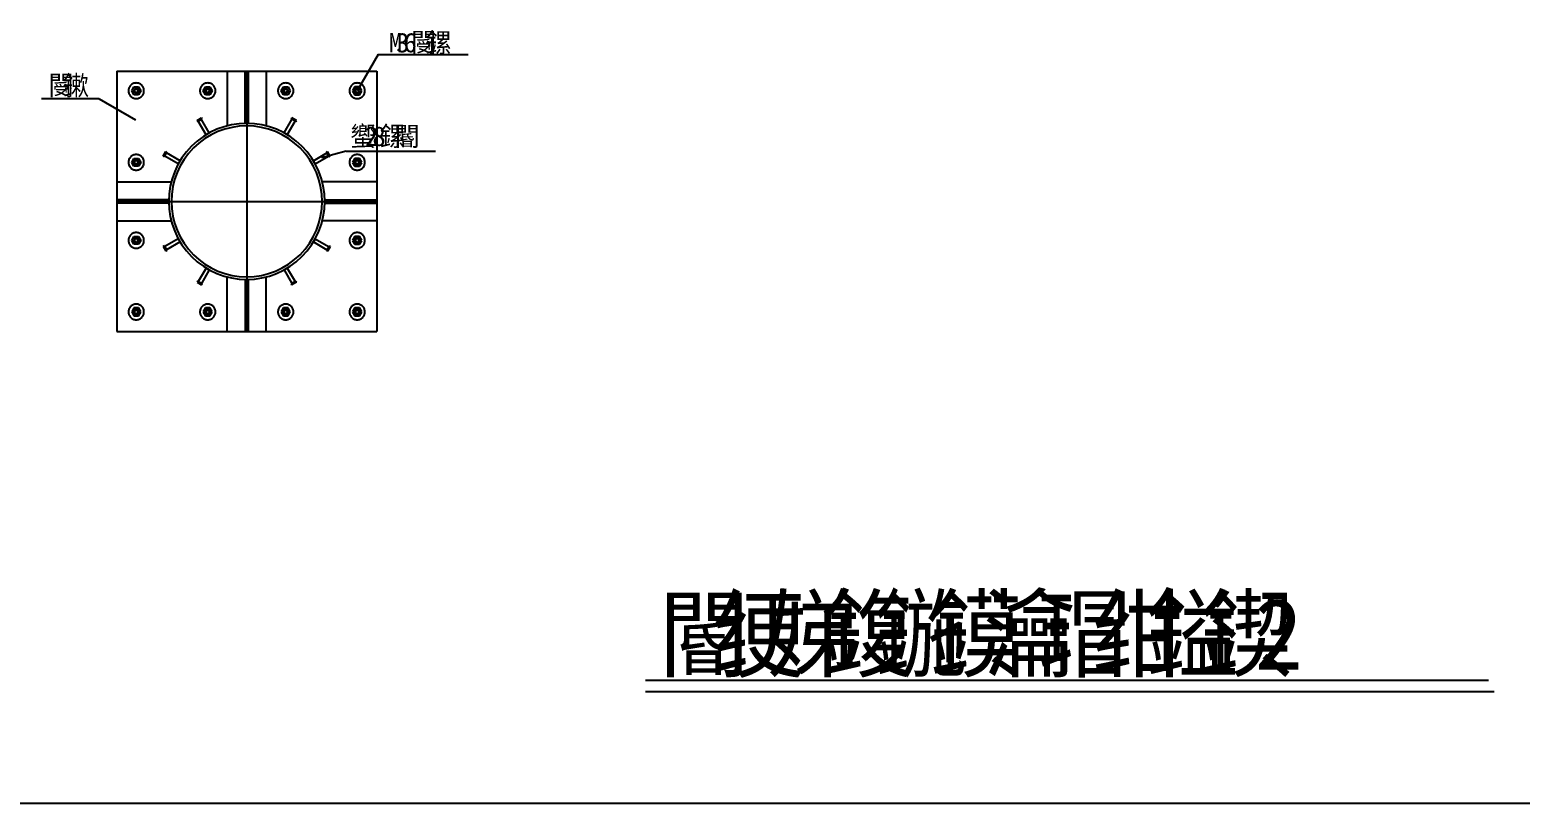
# Model space of a CAD drawing. Header units: metres. Extents: x 0 to 420, y 0 to 297.
# Drawn here: x 113.1 to 277.1, y 0 to 85 of the extents above; entities that cross this region are included whole.
import ezdxf

# ---------------------------------------------------------------- set-up
doc = ezdxf.new("R2010")
doc.units = ezdxf.units.M
doc.layers.add(' ', color=7, linetype='Continuous')

msp = doc.modelspace()

# ---------------------------------------------------------------- linework, layer by layer
at = {"layer": ' '}
for p, q in [((151.45, 82.33), (149.14, 78.33)), ((151.45, 82.33), (161.37, 82.33)), ((122.68, 80.47), (151.29, 80.47)), ((122.68, 80.47), (122.68, 51.87)), ((134.84, 80.47), (134.84, 74.48)), ((136.81, 74.75), (136.81, 80.47)), ((136.81, 80.47), (136.81, 74.75)), ((136.99, 80.47), (136.99, 51.87)), ((137.16, 74.75), (137.16, 80.47)), ((137.16, 80.47), (137.16, 74.75)), ((139.13, 80.47), (139.13, 74.48)), ((151.29, 80.47), (151.29, 51.87)), ((124.33, 78.33), (124.58, 78.76)), ((124.58, 78.76), (125.08, 78.76)), ((125.08, 78.76), (125.33, 78.33)), ((132.19, 78.33), (132.44, 78.76)), ((132.44, 78.76), (132.94, 78.76)), ((132.94, 78.76), (133.19, 78.33)), ((140.78, 78.33), (141.03, 78.76)), ((141.03, 78.76), (141.53, 78.76)), ((141.53, 78.76), (141.78, 78.33)), ((148.89, 78.76), (148.64, 78.33)), ((149.39, 78.76), (148.89, 78.76)), ((149.64, 78.33), (149.39, 78.76)), ((120.73, 77.45), (114.42, 77.45)), ((120.73, 77.45), (124.73, 75.14)), ((124.58, 77.9), (124.33, 78.33)), ((125.08, 77.9), (124.58, 77.9)), ((125.33, 78.33), (125.08, 77.9)), ((132.44, 77.9), (132.19, 78.33)), ((132.94, 77.9), (132.44, 77.9)), ((133.19, 78.33), (132.94, 77.9)), ((141.03, 77.9), (140.78, 78.33)), ((141.53, 77.9), (141.03, 77.9)), ((141.78, 78.33), (141.53, 77.9)), ((148.64, 78.33), (148.89, 77.9)), ((148.89, 77.9), (149.39, 77.9)), ((149.39, 77.9), (149.64, 78.33)), ((131.52, 75.07), (132.01, 75.36)), ((131.59, 74.95), (131.52, 75.07)), ((131.59, 74.95), (132.08, 75.23)), ((132.52, 73.5), (131.66, 74.99)), ((132.08, 75.23), (132.01, 75.36)), ((132.87, 73.7), (132.01, 75.19)), ((141.1, 73.7), (141.96, 75.19)), ((141.45, 73.5), (142.31, 74.99)), ((141.89, 75.23), (141.96, 75.36)), ((142.38, 74.95), (141.89, 75.23)), ((142.45, 75.07), (141.96, 75.36)), ((142.38, 74.95), (142.45, 75.07)), ((132.52, 73.5), (132.87, 73.7)), ((141.45, 73.5), (141.1, 73.7)), ((124.33, 70.46), (124.58, 70.9)), ((124.58, 70.9), (125.08, 70.9)), ((125.08, 70.9), (125.33, 70.46)), ((127.8, 71.14), (128.08, 71.64)), ((127.92, 71.07), (127.8, 71.14)), ((127.92, 71.07), (128.21, 71.57)), ((129.45, 70.29), (127.97, 71.15)), ((128.21, 71.57), (128.08, 71.64)), ((129.65, 70.64), (128.17, 71.49)), ((129.45, 70.29), (129.65, 70.64)), ((144.32, 70.64), (145.8, 71.49)), ((144.52, 70.29), (144.32, 70.64)), ((144.52, 70.29), (146, 71.15)), ((147.93, 71.69), (145.23, 70.96)), ((145.76, 71.57), (145.89, 71.64)), ((146.05, 71.07), (145.76, 71.57)), ((146.17, 71.14), (145.89, 71.64)), ((146.05, 71.07), (146.17, 71.14)), ((147.93, 71.69), (157.77, 71.69)), ((148.89, 70.9), (148.64, 70.46)), ((149.39, 70.9), (148.89, 70.9)), ((149.64, 70.46), (149.39, 70.9)), ((124.58, 70.03), (124.33, 70.46)), ((125.08, 70.03), (124.58, 70.03)), ((125.33, 70.46), (125.08, 70.03)), ((148.64, 70.46), (148.89, 70.03)), ((148.89, 70.03), (149.39, 70.03)), ((149.39, 70.03), (149.64, 70.46)), ((122.68, 68.32), (128.68, 68.32)), ((151.29, 68.32), (145.29, 68.32)), ((128.4, 66.35), (122.68, 66.35)), ((122.68, 66.17), (151.29, 66.17)), ((128.4, 65.99), (122.68, 65.99)), ((145.57, 66.35), (151.29, 66.35)), ((145.57, 65.99), (151.29, 65.99)), ((122.68, 64.02), (128.68, 64.02)), ((151.29, 64.02), (145.29, 64.02)), ((124.33, 61.88), (124.58, 62.31)), ((124.58, 61.45), (124.33, 61.88)), ((124.58, 62.31), (125.08, 62.31)), ((125.08, 61.45), (124.58, 61.45)), ((125.08, 62.31), (125.33, 61.88)), ((125.33, 61.88), (125.08, 61.45)), ((127.92, 61.27), (127.8, 61.2)), ((127.8, 61.2), (128.08, 60.7)), ((127.92, 61.27), (128.21, 60.77)), ((129.45, 62.05), (127.97, 61.19)), ((128.21, 60.77), (128.08, 60.7)), ((129.65, 61.71), (128.17, 60.85)), ((129.45, 62.05), (129.65, 61.71)), ((144.52, 62.05), (144.32, 61.71)), ((144.32, 61.71), (145.8, 60.85)), ((144.52, 62.05), (146, 61.19)), ((146.05, 61.27), (145.76, 60.77)), ((145.76, 60.77), (145.89, 60.7)), ((146.17, 61.2), (145.89, 60.7)), ((146.05, 61.27), (146.17, 61.2)), ((148.89, 62.31), (148.64, 61.88)), ((148.64, 61.88), (148.89, 61.45)), ((149.39, 62.31), (148.89, 62.31)), ((148.89, 61.45), (149.39, 61.45)), ((149.64, 61.88), (149.39, 62.31)), ((149.39, 61.45), (149.64, 61.88)), ((132.52, 58.84), (131.66, 57.35)), ((132.87, 58.64), (132.01, 57.15)), ((132.52, 58.84), (132.87, 58.64)), ((134.84, 51.87), (134.84, 57.86)), ((136.81, 57.59), (136.81, 51.87)), ((137.16, 57.59), (137.16, 51.87)), ((139.13, 51.87), (139.13, 57.86)), ((141.45, 58.84), (141.1, 58.64)), ((141.1, 58.64), (141.96, 57.15)), ((141.45, 58.84), (142.31, 57.35)), ((131.59, 57.39), (131.52, 57.27)), ((131.52, 57.27), (132.01, 56.98)), ((131.59, 57.39), (132.08, 57.11)), ((132.08, 57.11), (132.01, 56.98)), ((142.38, 57.39), (141.89, 57.11)), ((141.89, 57.11), (141.96, 56.98)), ((142.45, 57.27), (141.96, 56.98)), ((142.38, 57.39), (142.45, 57.27)), ((124.58, 54.45), (124.33, 54.01)), ((125.08, 54.45), (124.58, 54.45)), ((125.33, 54.01), (125.08, 54.45)), ((132.44, 54.45), (132.19, 54.01)), ((132.94, 54.45), (132.44, 54.45)), ((133.19, 54.01), (132.94, 54.45)), ((141.03, 54.45), (140.78, 54.01)), ((141.53, 54.45), (141.03, 54.45)), ((141.78, 54.01), (141.53, 54.45)), ((148.89, 54.45), (148.64, 54.01)), ((149.39, 54.45), (148.89, 54.45)), ((149.64, 54.01), (149.39, 54.45)), ((124.33, 54.01), (124.58, 53.58)), ((124.58, 53.58), (125.08, 53.58)), ((125.08, 53.58), (125.33, 54.01)), ((132.19, 54.01), (132.44, 53.58)), ((132.44, 53.58), (132.94, 53.58)), ((132.94, 53.58), (133.19, 54.01)), ((140.78, 54.01), (141.03, 53.58)), ((141.03, 53.58), (141.53, 53.58)), ((141.53, 53.58), (141.78, 54.01)), ((148.64, 54.01), (148.89, 53.58)), ((148.89, 53.58), (149.39, 53.58)), ((149.39, 53.58), (149.64, 54.01)), ((122.68, 51.87), (151.29, 51.87))]:
    msp.add_line(p, q, dxfattribs=at)
for points in [[(125.68, 78.33), (125.68, 78.41), (125.67, 78.5), (125.65, 78.58), (125.62, 78.66), (125.58, 78.73), (125.54, 78.81), (125.49, 78.87), (125.43, 78.94), (125.37, 78.99), (125.3, 79.04), (125.23, 79.09), (125.15, 79.12), (125.08, 79.15), (124.99, 79.17), (124.91, 79.18), (124.83, 79.19), (124.74, 79.18), (124.66, 79.17), (124.58, 79.15), (124.5, 79.12), (124.42, 79.09), (124.35, 79.04), (124.28, 78.99), (124.22, 78.94), (124.16, 78.87), (124.11, 78.81), (124.07, 78.73), (124.03, 78.66), (124.01, 78.58), (123.98, 78.5), (123.97, 78.41), (123.97, 78.33), (123.97, 78.24), (123.98, 78.16), (124.01, 78.08), (124.03, 78), (124.07, 77.92), (124.11, 77.85), (124.16, 77.78), (124.22, 77.72), (124.28, 77.67), (124.35, 77.62), (124.42, 77.57), (124.5, 77.54), (124.58, 77.51), (124.66, 77.49), (124.74, 77.47), (124.83, 77.47), (124.91, 77.47), (124.99, 77.49), (125.08, 77.51), (125.15, 77.54), (125.23, 77.57), (125.3, 77.62), (125.37, 77.67), (125.43, 77.72), (125.49, 77.78), (125.54, 77.85), (125.58, 77.92), (125.62, 78), (125.65, 78.08), (125.67, 78.16), (125.68, 78.24), (125.68, 78.33)], [(133.55, 78.33), (133.55, 78.41), (133.54, 78.5), (133.52, 78.58), (133.49, 78.66), (133.45, 78.73), (133.41, 78.81), (133.36, 78.87), (133.3, 78.94), (133.24, 78.99), (133.17, 79.04), (133.1, 79.09), (133.02, 79.12), (132.94, 79.15), (132.86, 79.17), (132.78, 79.18), (132.69, 79.19), (132.61, 79.18), (132.53, 79.17), (132.44, 79.15), (132.37, 79.12), (132.29, 79.09), (132.22, 79.04), (132.15, 78.99), (132.09, 78.94), (132.03, 78.87), (131.98, 78.81), (131.94, 78.73), (131.9, 78.66), (131.87, 78.58), (131.85, 78.5), (131.84, 78.41), (131.84, 78.33), (131.84, 78.24), (131.85, 78.16), (131.87, 78.08), (131.9, 78), (131.94, 77.92), (131.98, 77.85), (132.03, 77.78), (132.09, 77.72), (132.15, 77.67), (132.22, 77.62), (132.29, 77.57), (132.37, 77.54), (132.44, 77.51), (132.53, 77.49), (132.61, 77.47), (132.69, 77.47), (132.78, 77.47), (132.86, 77.49), (132.94, 77.51), (133.02, 77.54), (133.1, 77.57), (133.17, 77.62), (133.24, 77.67), (133.3, 77.72), (133.36, 77.78), (133.41, 77.85), (133.45, 77.92), (133.49, 78), (133.52, 78.08), (133.54, 78.16), (133.55, 78.24), (133.55, 78.33)], [(142.13, 78.33), (142.13, 78.41), (142.12, 78.5), (142.1, 78.58), (142.07, 78.66), (142.03, 78.73), (141.99, 78.81), (141.94, 78.87), (141.88, 78.94), (141.82, 78.99), (141.75, 79.04), (141.68, 79.09), (141.6, 79.12), (141.53, 79.15), (141.44, 79.17), (141.36, 79.18), (141.28, 79.19), (141.19, 79.18), (141.11, 79.17), (141.03, 79.15), (140.95, 79.12), (140.87, 79.09), (140.8, 79.04), (140.73, 78.99), (140.67, 78.94), (140.61, 78.87), (140.56, 78.81), (140.52, 78.73), (140.48, 78.66), (140.45, 78.58), (140.43, 78.5), (140.42, 78.41), (140.42, 78.33), (140.42, 78.24), (140.43, 78.16), (140.45, 78.08), (140.48, 78), (140.52, 77.92), (140.56, 77.85), (140.61, 77.78), (140.67, 77.72), (140.73, 77.67), (140.8, 77.62), (140.87, 77.57), (140.95, 77.54), (141.03, 77.51), (141.11, 77.49), (141.19, 77.47), (141.28, 77.47), (141.36, 77.47), (141.44, 77.49), (141.53, 77.51), (141.6, 77.54), (141.68, 77.57), (141.75, 77.62), (141.82, 77.67), (141.88, 77.72), (141.94, 77.78), (141.99, 77.85), (142.03, 77.92), (142.07, 78), (142.1, 78.08), (142.12, 78.16), (142.13, 78.24), (142.13, 78.33)], [(150, 78.33), (150, 78.41), (149.99, 78.5), (149.96, 78.58), (149.94, 78.66), (149.9, 78.73), (149.86, 78.81), (149.81, 78.87), (149.75, 78.94), (149.69, 78.99), (149.62, 79.04), (149.55, 79.09), (149.47, 79.12), (149.39, 79.15), (149.31, 79.17), (149.23, 79.18), (149.14, 79.19), (149.06, 79.18), (148.98, 79.17), (148.89, 79.15), (148.82, 79.12), (148.74, 79.09), (148.67, 79.04), (148.6, 78.99), (148.54, 78.94), (148.48, 78.87), (148.43, 78.81), (148.39, 78.73), (148.35, 78.66), (148.32, 78.58), (148.3, 78.5), (148.29, 78.41), (148.29, 78.33), (148.29, 78.24), (148.3, 78.16), (148.32, 78.08), (148.35, 78), (148.39, 77.92), (148.43, 77.85), (148.48, 77.78), (148.54, 77.72), (148.6, 77.67), (148.67, 77.62), (148.74, 77.57), (148.82, 77.54), (148.89, 77.51), (148.98, 77.49), (149.06, 77.47), (149.14, 77.47), (149.23, 77.47), (149.31, 77.49), (149.39, 77.51), (149.47, 77.54), (149.55, 77.57), (149.62, 77.62), (149.69, 77.67), (149.75, 77.72), (149.81, 77.78), (149.86, 77.85), (149.9, 77.92), (149.94, 78), (149.96, 78.08), (149.99, 78.16), (150, 78.24), (150, 78.33)], [(125.1, 78.33), (125.1, 78.36), (125.09, 78.38), (125.09, 78.41), (125.08, 78.43), (125.07, 78.46), (125.05, 78.48), (125.04, 78.5), (125.02, 78.52), (125, 78.54), (124.98, 78.56), (124.95, 78.57), (124.93, 78.58), (124.91, 78.59), (124.88, 78.6), (124.85, 78.6), (124.83, 78.6), (124.8, 78.6), (124.77, 78.6), (124.75, 78.59), (124.72, 78.58), (124.7, 78.57), (124.68, 78.56), (124.65, 78.54), (124.63, 78.52), (124.62, 78.5), (124.6, 78.48), (124.59, 78.46), (124.58, 78.43), (124.57, 78.41), (124.56, 78.38), (124.56, 78.36), (124.55, 78.33), (124.56, 78.3), (124.56, 78.28), (124.57, 78.25), (124.58, 78.23), (124.59, 78.2), (124.6, 78.18), (124.62, 78.16), (124.63, 78.14), (124.65, 78.12), (124.68, 78.1), (124.7, 78.09), (124.72, 78.08), (124.75, 78.07), (124.77, 78.06), (124.8, 78.06), (124.83, 78.06), (124.85, 78.06), (124.88, 78.06), (124.91, 78.07), (124.93, 78.08), (124.95, 78.09), (124.98, 78.1), (125, 78.12), (125.02, 78.14), (125.04, 78.16), (125.05, 78.18), (125.07, 78.2), (125.08, 78.23), (125.09, 78.25), (125.09, 78.28), (125.1, 78.3), (125.1, 78.33)], [(125.01, 78.33), (125.01, 78.35), (125.01, 78.37), (125, 78.38), (125, 78.4), (124.99, 78.42), (124.98, 78.43), (124.97, 78.45), (124.96, 78.46), (124.94, 78.47), (124.93, 78.48), (124.91, 78.49), (124.9, 78.5), (124.88, 78.51), (124.86, 78.51), (124.84, 78.51), (124.83, 78.52), (124.81, 78.51), (124.79, 78.51), (124.77, 78.51), (124.76, 78.5), (124.74, 78.49), (124.72, 78.48), (124.71, 78.47), (124.69, 78.46), (124.68, 78.45), (124.67, 78.43), (124.66, 78.42), (124.65, 78.4), (124.65, 78.38), (124.64, 78.37), (124.64, 78.35), (124.64, 78.33), (124.64, 78.31), (124.64, 78.29), (124.65, 78.28), (124.65, 78.26), (124.66, 78.24), (124.67, 78.23), (124.68, 78.21), (124.69, 78.2), (124.71, 78.19), (124.72, 78.17), (124.74, 78.17), (124.76, 78.16), (124.77, 78.15), (124.79, 78.15), (124.81, 78.14), (124.83, 78.14), (124.84, 78.14), (124.86, 78.15), (124.88, 78.15), (124.9, 78.16), (124.91, 78.17), (124.93, 78.17), (124.94, 78.19), (124.96, 78.2), (124.97, 78.21), (124.98, 78.23), (124.99, 78.24), (125, 78.26), (125, 78.28), (125.01, 78.29), (125.01, 78.31), (125.01, 78.33)], [(132.97, 78.33), (132.96, 78.36), (132.96, 78.38), (132.95, 78.41), (132.94, 78.43), (132.93, 78.46), (132.92, 78.48), (132.9, 78.5), (132.89, 78.52), (132.87, 78.54), (132.84, 78.56), (132.82, 78.57), (132.8, 78.58), (132.77, 78.59), (132.75, 78.6), (132.72, 78.6), (132.69, 78.6), (132.67, 78.6), (132.64, 78.6), (132.61, 78.59), (132.59, 78.58), (132.57, 78.57), (132.54, 78.56), (132.52, 78.54), (132.5, 78.52), (132.48, 78.5), (132.47, 78.48), (132.45, 78.46), (132.44, 78.43), (132.43, 78.41), (132.43, 78.38), (132.42, 78.36), (132.42, 78.33), (132.42, 78.3), (132.43, 78.28), (132.43, 78.25), (132.44, 78.23), (132.45, 78.2), (132.47, 78.18), (132.48, 78.16), (132.5, 78.14), (132.52, 78.12), (132.54, 78.1), (132.57, 78.09), (132.59, 78.08), (132.61, 78.07), (132.64, 78.06), (132.67, 78.06), (132.69, 78.06), (132.72, 78.06), (132.75, 78.06), (132.77, 78.07), (132.8, 78.08), (132.82, 78.09), (132.84, 78.1), (132.87, 78.12), (132.89, 78.14), (132.9, 78.16), (132.92, 78.18), (132.93, 78.2), (132.94, 78.23), (132.95, 78.25), (132.96, 78.28), (132.96, 78.3), (132.97, 78.33)], [(132.88, 78.33), (132.88, 78.35), (132.88, 78.37), (132.87, 78.38), (132.87, 78.4), (132.86, 78.42), (132.85, 78.43), (132.84, 78.45), (132.83, 78.46), (132.81, 78.47), (132.8, 78.48), (132.78, 78.49), (132.76, 78.5), (132.75, 78.51), (132.73, 78.51), (132.71, 78.51), (132.69, 78.52), (132.68, 78.51), (132.66, 78.51), (132.64, 78.51), (132.62, 78.5), (132.61, 78.49), (132.59, 78.48), (132.58, 78.47), (132.56, 78.46), (132.55, 78.45), (132.54, 78.43), (132.53, 78.42), (132.52, 78.4), (132.52, 78.38), (132.51, 78.37), (132.51, 78.35), (132.51, 78.33), (132.51, 78.31), (132.51, 78.29), (132.52, 78.28), (132.52, 78.26), (132.53, 78.24), (132.54, 78.23), (132.55, 78.21), (132.56, 78.2), (132.58, 78.19), (132.59, 78.17), (132.61, 78.17), (132.62, 78.16), (132.64, 78.15), (132.66, 78.15), (132.68, 78.14), (132.69, 78.14), (132.71, 78.14), (132.73, 78.15), (132.75, 78.15), (132.76, 78.16), (132.78, 78.17), (132.8, 78.17), (132.81, 78.19), (132.83, 78.2), (132.84, 78.21), (132.85, 78.23), (132.86, 78.24), (132.87, 78.26), (132.87, 78.28), (132.88, 78.29), (132.88, 78.31), (132.88, 78.33)], [(141.55, 78.33), (141.55, 78.36), (141.54, 78.38), (141.54, 78.41), (141.53, 78.43), (141.52, 78.46), (141.5, 78.48), (141.49, 78.5), (141.47, 78.52), (141.45, 78.54), (141.43, 78.56), (141.4, 78.57), (141.38, 78.58), (141.36, 78.59), (141.33, 78.6), (141.3, 78.6), (141.28, 78.6), (141.25, 78.6), (141.22, 78.6), (141.2, 78.59), (141.17, 78.58), (141.15, 78.57), (141.13, 78.56), (141.1, 78.54), (141.08, 78.52), (141.07, 78.5), (141.05, 78.48), (141.04, 78.46), (141.03, 78.43), (141.02, 78.41), (141.01, 78.38), (141.01, 78.36), (141, 78.33), (141.01, 78.3), (141.01, 78.28), (141.02, 78.25), (141.03, 78.23), (141.04, 78.2), (141.05, 78.18), (141.07, 78.16), (141.08, 78.14), (141.1, 78.12), (141.13, 78.1), (141.15, 78.09), (141.17, 78.08), (141.2, 78.07), (141.22, 78.06), (141.25, 78.06), (141.28, 78.06), (141.3, 78.06), (141.33, 78.06), (141.36, 78.07), (141.38, 78.08), (141.4, 78.09), (141.43, 78.1), (141.45, 78.12), (141.47, 78.14), (141.49, 78.16), (141.5, 78.18), (141.52, 78.2), (141.53, 78.23), (141.54, 78.25), (141.54, 78.28), (141.55, 78.3), (141.55, 78.33)], [(141.46, 78.33), (141.46, 78.35), (141.46, 78.37), (141.45, 78.38), (141.45, 78.4), (141.44, 78.42), (141.43, 78.43), (141.42, 78.45), (141.41, 78.46), (141.39, 78.47), (141.38, 78.48), (141.36, 78.49), (141.35, 78.5), (141.33, 78.51), (141.31, 78.51), (141.29, 78.51), (141.28, 78.52), (141.26, 78.51), (141.24, 78.51), (141.22, 78.51), (141.21, 78.5), (141.19, 78.49), (141.17, 78.48), (141.16, 78.47), (141.14, 78.46), (141.13, 78.45), (141.12, 78.43), (141.11, 78.42), (141.1, 78.4), (141.1, 78.38), (141.09, 78.37), (141.09, 78.35), (141.09, 78.33), (141.09, 78.31), (141.09, 78.29), (141.1, 78.28), (141.1, 78.26), (141.11, 78.24), (141.12, 78.23), (141.13, 78.21), (141.14, 78.2), (141.16, 78.19), (141.17, 78.17), (141.19, 78.17), (141.21, 78.16), (141.22, 78.15), (141.24, 78.15), (141.26, 78.14), (141.28, 78.14), (141.29, 78.14), (141.31, 78.15), (141.33, 78.15), (141.35, 78.16), (141.36, 78.17), (141.38, 78.17), (141.39, 78.19), (141.41, 78.2), (141.42, 78.21), (141.43, 78.23), (141.44, 78.24), (141.45, 78.26), (141.45, 78.28), (141.46, 78.29), (141.46, 78.31), (141.46, 78.33)], [(149.42, 78.33), (149.41, 78.36), (149.41, 78.38), (149.4, 78.41), (149.39, 78.43), (149.38, 78.46), (149.37, 78.48), (149.35, 78.5), (149.34, 78.52), (149.32, 78.54), (149.29, 78.56), (149.27, 78.57), (149.25, 78.58), (149.22, 78.59), (149.2, 78.6), (149.17, 78.6), (149.14, 78.6), (149.12, 78.6), (149.09, 78.6), (149.06, 78.59), (149.04, 78.58), (149.02, 78.57), (148.99, 78.56), (148.97, 78.54), (148.95, 78.52), (148.93, 78.5), (148.92, 78.48), (148.9, 78.46), (148.89, 78.43), (148.88, 78.41), (148.88, 78.38), (148.87, 78.36), (148.87, 78.33), (148.87, 78.3), (148.88, 78.28), (148.88, 78.25), (148.89, 78.23), (148.9, 78.2), (148.92, 78.18), (148.93, 78.16), (148.95, 78.14), (148.97, 78.12), (148.99, 78.1), (149.02, 78.09), (149.04, 78.08), (149.06, 78.07), (149.09, 78.06), (149.12, 78.06), (149.14, 78.06), (149.17, 78.06), (149.2, 78.06), (149.22, 78.07), (149.25, 78.08), (149.27, 78.09), (149.29, 78.1), (149.32, 78.12), (149.34, 78.14), (149.35, 78.16), (149.37, 78.18), (149.38, 78.2), (149.39, 78.23), (149.4, 78.25), (149.41, 78.28), (149.41, 78.3), (149.42, 78.33)], [(149.33, 78.33), (149.33, 78.35), (149.33, 78.37), (149.32, 78.38), (149.32, 78.4), (149.31, 78.42), (149.3, 78.43), (149.29, 78.45), (149.28, 78.46), (149.26, 78.47), (149.25, 78.48), (149.23, 78.49), (149.21, 78.5), (149.2, 78.51), (149.18, 78.51), (149.16, 78.51), (149.14, 78.52), (149.13, 78.51), (149.11, 78.51), (149.09, 78.51), (149.07, 78.5), (149.06, 78.49), (149.04, 78.48), (149.03, 78.47), (149.01, 78.46), (149, 78.45), (148.99, 78.43), (148.98, 78.42), (148.97, 78.4), (148.97, 78.38), (148.96, 78.37), (148.96, 78.35), (148.96, 78.33), (148.96, 78.31), (148.96, 78.29), (148.97, 78.28), (148.97, 78.26), (148.98, 78.24), (148.99, 78.23), (149, 78.21), (149.01, 78.2), (149.03, 78.19), (149.04, 78.17), (149.06, 78.17), (149.07, 78.16), (149.09, 78.15), (149.11, 78.15), (149.13, 78.14), (149.14, 78.14), (149.16, 78.14), (149.18, 78.15), (149.2, 78.15), (149.21, 78.16), (149.23, 78.17), (149.25, 78.17), (149.26, 78.19), (149.28, 78.2), (149.29, 78.21), (149.3, 78.23), (149.31, 78.24), (149.32, 78.26), (149.32, 78.28), (149.33, 78.29), (149.33, 78.31), (149.33, 78.33)], [(145.57, 66.17), (145.53, 67.01), (145.4, 67.84), (145.2, 68.66), (144.91, 69.45), (144.55, 70.22), (144.12, 70.94), (143.62, 71.62), (143.05, 72.24), (142.43, 72.8), (141.75, 73.31), (141.03, 73.74), (140.27, 74.1), (139.48, 74.38), (138.66, 74.59), (137.83, 74.71), (136.99, 74.75), (136.14, 74.71), (135.31, 74.59), (134.49, 74.38), (133.7, 74.1), (132.94, 73.74), (132.22, 73.31), (131.54, 72.8), (130.92, 72.24), (130.35, 71.62), (129.85, 70.94), (129.42, 70.22), (129.06, 69.45), (128.77, 68.66), (128.57, 67.84), (128.44, 67.01), (128.4, 66.17), (128.44, 65.33), (128.57, 64.5), (128.77, 63.68), (129.06, 62.89), (129.42, 62.12), (129.85, 61.4), (130.35, 60.73), (130.92, 60.1), (131.54, 59.54), (132.22, 59.03), (132.94, 58.6), (133.7, 58.24), (134.49, 57.96), (135.31, 57.75), (136.14, 57.63), (136.99, 57.59), (137.83, 57.63), (138.66, 57.75), (139.48, 57.96), (140.27, 58.24), (141.03, 58.6), (141.75, 59.03), (142.43, 59.54), (143.05, 60.1), (143.62, 60.73), (144.12, 61.4), (144.55, 62.12), (144.91, 62.89), (145.2, 63.68), (145.4, 64.5), (145.53, 65.33), (145.57, 66.17)], [(145.28, 66.17), (145.24, 66.98), (145.12, 67.79), (144.92, 68.58), (144.65, 69.35), (144.3, 70.08), (143.88, 70.78), (143.4, 71.43), (142.85, 72.04), (142.25, 72.58), (141.59, 73.07), (140.9, 73.49), (140.16, 73.84), (139.39, 74.11), (138.6, 74.31), (137.8, 74.43), (136.99, 74.47), (136.17, 74.43), (135.37, 74.31), (134.58, 74.11), (133.81, 73.84), (133.07, 73.49), (132.38, 73.07), (131.72, 72.58), (131.12, 72.04), (130.57, 71.43), (130.09, 70.78), (129.67, 70.08), (129.32, 69.35), (129.05, 68.58), (128.85, 67.79), (128.73, 66.98), (128.69, 66.17), (128.73, 65.36), (128.85, 64.55), (129.05, 63.76), (129.32, 63), (129.67, 62.26), (130.09, 61.56), (130.57, 60.91), (131.12, 60.3), (131.72, 59.76), (132.38, 59.27), (133.07, 58.85), (133.81, 58.51), (134.58, 58.23), (135.37, 58.03), (136.17, 57.91), (136.99, 57.87), (137.8, 57.91), (138.6, 58.03), (139.39, 58.23), (140.16, 58.51), (140.9, 58.85), (141.59, 59.27), (142.25, 59.76), (142.85, 60.3), (143.4, 60.91), (143.88, 61.56), (144.3, 62.26), (144.65, 63), (144.92, 63.76), (145.12, 64.55), (145.24, 65.36), (145.28, 66.17)], [(125.68, 70.46), (125.68, 70.55), (125.67, 70.63), (125.65, 70.71), (125.62, 70.79), (125.58, 70.87), (125.54, 70.94), (125.49, 71.01), (125.43, 71.07), (125.37, 71.13), (125.3, 71.18), (125.23, 71.22), (125.15, 71.25), (125.08, 71.28), (124.99, 71.3), (124.91, 71.32), (124.83, 71.32), (124.74, 71.32), (124.66, 71.3), (124.58, 71.28), (124.5, 71.25), (124.42, 71.22), (124.35, 71.18), (124.28, 71.13), (124.22, 71.07), (124.16, 71.01), (124.11, 70.94), (124.07, 70.87), (124.03, 70.79), (124.01, 70.71), (123.98, 70.63), (123.97, 70.55), (123.97, 70.46), (123.97, 70.38), (123.98, 70.29), (124.01, 70.21), (124.03, 70.13), (124.07, 70.06), (124.11, 69.98), (124.16, 69.92), (124.22, 69.85), (124.28, 69.8), (124.35, 69.75), (124.42, 69.7), (124.5, 69.67), (124.58, 69.64), (124.66, 69.62), (124.74, 69.61), (124.83, 69.6), (124.91, 69.61), (124.99, 69.62), (125.08, 69.64), (125.15, 69.67), (125.23, 69.7), (125.3, 69.75), (125.37, 69.8), (125.43, 69.85), (125.49, 69.92), (125.54, 69.98), (125.58, 70.06), (125.62, 70.13), (125.65, 70.21), (125.67, 70.29), (125.68, 70.38), (125.68, 70.46)], [(125.1, 70.46), (125.1, 70.49), (125.09, 70.51), (125.09, 70.54), (125.08, 70.57), (125.07, 70.59), (125.05, 70.61), (125.04, 70.63), (125.02, 70.65), (125, 70.67), (124.98, 70.69), (124.95, 70.7), (124.93, 70.71), (124.91, 70.72), (124.88, 70.73), (124.85, 70.73), (124.83, 70.73), (124.8, 70.73), (124.77, 70.73), (124.75, 70.72), (124.72, 70.71), (124.7, 70.7), (124.68, 70.69), (124.65, 70.67), (124.63, 70.65), (124.62, 70.63), (124.6, 70.61), (124.59, 70.59), (124.58, 70.57), (124.57, 70.54), (124.56, 70.51), (124.56, 70.49), (124.55, 70.46), (124.56, 70.44), (124.56, 70.41), (124.57, 70.38), (124.58, 70.36), (124.59, 70.33), (124.6, 70.31), (124.62, 70.29), (124.63, 70.27), (124.65, 70.25), (124.68, 70.24), (124.7, 70.22), (124.72, 70.21), (124.75, 70.2), (124.77, 70.2), (124.8, 70.19), (124.83, 70.19), (124.85, 70.19), (124.88, 70.2), (124.91, 70.2), (124.93, 70.21), (124.95, 70.22), (124.98, 70.24), (125, 70.25), (125.02, 70.27), (125.04, 70.29), (125.05, 70.31), (125.07, 70.33), (125.08, 70.36), (125.09, 70.38), (125.09, 70.41), (125.1, 70.44), (125.1, 70.46)], [(125.01, 70.46), (125.01, 70.48), (125.01, 70.5), (125, 70.52), (125, 70.53), (124.99, 70.55), (124.98, 70.57), (124.97, 70.58), (124.96, 70.59), (124.94, 70.61), (124.93, 70.62), (124.91, 70.63), (124.9, 70.63), (124.88, 70.64), (124.86, 70.64), (124.84, 70.65), (124.83, 70.65), (124.81, 70.65), (124.79, 70.64), (124.77, 70.64), (124.76, 70.63), (124.74, 70.63), (124.72, 70.62), (124.71, 70.61), (124.69, 70.59), (124.68, 70.58), (124.67, 70.57), (124.66, 70.55), (124.65, 70.53), (124.65, 70.52), (124.64, 70.5), (124.64, 70.48), (124.64, 70.46), (124.64, 70.44), (124.64, 70.43), (124.65, 70.41), (124.65, 70.39), (124.66, 70.37), (124.67, 70.36), (124.68, 70.34), (124.69, 70.33), (124.71, 70.32), (124.72, 70.31), (124.74, 70.3), (124.76, 70.29), (124.77, 70.28), (124.79, 70.28), (124.81, 70.28), (124.83, 70.28), (124.84, 70.28), (124.86, 70.28), (124.88, 70.28), (124.9, 70.29), (124.91, 70.3), (124.93, 70.31), (124.94, 70.32), (124.96, 70.33), (124.97, 70.34), (124.98, 70.36), (124.99, 70.37), (125, 70.39), (125, 70.41), (125.01, 70.43), (125.01, 70.44), (125.01, 70.46)], [(150, 70.46), (150, 70.55), (149.99, 70.63), (149.96, 70.71), (149.94, 70.79), (149.9, 70.87), (149.86, 70.94), (149.81, 71.01), (149.75, 71.07), (149.69, 71.13), (149.62, 71.18), (149.55, 71.22), (149.47, 71.25), (149.39, 71.28), (149.31, 71.3), (149.23, 71.32), (149.14, 71.32), (149.06, 71.32), (148.98, 71.3), (148.89, 71.28), (148.82, 71.25), (148.74, 71.22), (148.67, 71.18), (148.6, 71.13), (148.54, 71.07), (148.48, 71.01), (148.43, 70.94), (148.39, 70.87), (148.35, 70.79), (148.32, 70.71), (148.3, 70.63), (148.29, 70.55), (148.29, 70.46), (148.29, 70.38), (148.3, 70.29), (148.32, 70.21), (148.35, 70.13), (148.39, 70.06), (148.43, 69.98), (148.48, 69.92), (148.54, 69.85), (148.6, 69.8), (148.67, 69.75), (148.74, 69.7), (148.82, 69.67), (148.89, 69.64), (148.98, 69.62), (149.06, 69.61), (149.14, 69.6), (149.23, 69.61), (149.31, 69.62), (149.39, 69.64), (149.47, 69.67), (149.55, 69.7), (149.62, 69.75), (149.69, 69.8), (149.75, 69.85), (149.81, 69.92), (149.86, 69.98), (149.9, 70.06), (149.94, 70.13), (149.96, 70.21), (149.99, 70.29), (150, 70.38), (150, 70.46)], [(149.42, 70.46), (149.41, 70.49), (149.41, 70.51), (149.4, 70.54), (149.39, 70.57), (149.38, 70.59), (149.37, 70.61), (149.35, 70.63), (149.34, 70.65), (149.32, 70.67), (149.29, 70.69), (149.27, 70.7), (149.25, 70.71), (149.22, 70.72), (149.2, 70.73), (149.17, 70.73), (149.14, 70.73), (149.12, 70.73), (149.09, 70.73), (149.06, 70.72), (149.04, 70.71), (149.02, 70.7), (148.99, 70.69), (148.97, 70.67), (148.95, 70.65), (148.93, 70.63), (148.92, 70.61), (148.9, 70.59), (148.89, 70.57), (148.88, 70.54), (148.88, 70.51), (148.87, 70.49), (148.87, 70.46), (148.87, 70.44), (148.88, 70.41), (148.88, 70.38), (148.89, 70.36), (148.9, 70.33), (148.92, 70.31), (148.93, 70.29), (148.95, 70.27), (148.97, 70.25), (148.99, 70.24), (149.02, 70.22), (149.04, 70.21), (149.06, 70.2), (149.09, 70.2), (149.12, 70.19), (149.14, 70.19), (149.17, 70.19), (149.2, 70.2), (149.22, 70.2), (149.25, 70.21), (149.27, 70.22), (149.29, 70.24), (149.32, 70.25), (149.34, 70.27), (149.35, 70.29), (149.37, 70.31), (149.38, 70.33), (149.39, 70.36), (149.4, 70.38), (149.41, 70.41), (149.41, 70.44), (149.42, 70.46)], [(149.33, 70.46), (149.33, 70.48), (149.33, 70.5), (149.32, 70.52), (149.32, 70.53), (149.31, 70.55), (149.3, 70.57), (149.29, 70.58), (149.28, 70.59), (149.26, 70.61), (149.25, 70.62), (149.23, 70.63), (149.21, 70.63), (149.2, 70.64), (149.18, 70.64), (149.16, 70.65), (149.14, 70.65), (149.13, 70.65), (149.11, 70.64), (149.09, 70.64), (149.07, 70.63), (149.06, 70.63), (149.04, 70.62), (149.03, 70.61), (149.01, 70.59), (149, 70.58), (148.99, 70.57), (148.98, 70.55), (148.97, 70.53), (148.97, 70.52), (148.96, 70.5), (148.96, 70.48), (148.96, 70.46), (148.96, 70.44), (148.96, 70.43), (148.97, 70.41), (148.97, 70.39), (148.98, 70.37), (148.99, 70.36), (149, 70.34), (149.01, 70.33), (149.03, 70.32), (149.04, 70.31), (149.06, 70.3), (149.07, 70.29), (149.09, 70.28), (149.11, 70.28), (149.13, 70.28), (149.14, 70.28), (149.16, 70.28), (149.18, 70.28), (149.2, 70.28), (149.21, 70.29), (149.23, 70.3), (149.25, 70.31), (149.26, 70.32), (149.28, 70.33), (149.29, 70.34), (149.3, 70.36), (149.31, 70.37), (149.32, 70.39), (149.32, 70.41), (149.33, 70.43), (149.33, 70.44), (149.33, 70.46)], [(125.68, 61.88), (125.68, 61.96), (125.67, 62.05), (125.65, 62.13), (125.62, 62.21), (125.58, 62.28), (125.54, 62.36), (125.49, 62.42), (125.43, 62.49), (125.37, 62.54), (125.3, 62.59), (125.23, 62.64), (125.15, 62.67), (125.08, 62.7), (124.99, 62.72), (124.91, 62.73), (124.83, 62.74), (124.74, 62.73), (124.66, 62.72), (124.58, 62.7), (124.5, 62.67), (124.42, 62.64), (124.35, 62.59), (124.28, 62.54), (124.22, 62.49), (124.16, 62.42), (124.11, 62.36), (124.07, 62.28), (124.03, 62.21), (124.01, 62.13), (123.98, 62.05), (123.97, 61.96), (123.97, 61.88), (123.97, 61.8), (123.98, 61.71), (124.01, 61.63), (124.03, 61.55), (124.07, 61.47), (124.11, 61.4), (124.16, 61.33), (124.22, 61.27), (124.28, 61.22), (124.35, 61.17), (124.42, 61.12), (124.5, 61.09), (124.58, 61.06), (124.66, 61.04), (124.74, 61.03), (124.83, 61.02), (124.91, 61.03), (124.99, 61.04), (125.08, 61.06), (125.15, 61.09), (125.23, 61.12), (125.3, 61.17), (125.37, 61.22), (125.43, 61.27), (125.49, 61.33), (125.54, 61.4), (125.58, 61.47), (125.62, 61.55), (125.65, 61.63), (125.67, 61.71), (125.68, 61.8), (125.68, 61.88)], [(150, 61.88), (150, 61.96), (149.99, 62.05), (149.96, 62.13), (149.94, 62.21), (149.9, 62.28), (149.86, 62.36), (149.81, 62.42), (149.75, 62.49), (149.69, 62.54), (149.62, 62.59), (149.55, 62.64), (149.47, 62.67), (149.39, 62.7), (149.31, 62.72), (149.23, 62.73), (149.14, 62.74), (149.06, 62.73), (148.98, 62.72), (148.89, 62.7), (148.82, 62.67), (148.74, 62.64), (148.67, 62.59), (148.6, 62.54), (148.54, 62.49), (148.48, 62.42), (148.43, 62.36), (148.39, 62.28), (148.35, 62.21), (148.32, 62.13), (148.3, 62.05), (148.29, 61.96), (148.29, 61.88), (148.29, 61.8), (148.3, 61.71), (148.32, 61.63), (148.35, 61.55), (148.39, 61.47), (148.43, 61.4), (148.48, 61.33), (148.54, 61.27), (148.6, 61.22), (148.67, 61.17), (148.74, 61.12), (148.82, 61.09), (148.89, 61.06), (148.98, 61.04), (149.06, 61.03), (149.14, 61.02), (149.23, 61.03), (149.31, 61.04), (149.39, 61.06), (149.47, 61.09), (149.55, 61.12), (149.62, 61.17), (149.69, 61.22), (149.75, 61.27), (149.81, 61.33), (149.86, 61.4), (149.9, 61.47), (149.94, 61.55), (149.96, 61.63), (149.99, 61.71), (150, 61.8), (150, 61.88)], [(125.1, 61.88), (125.1, 61.91), (125.09, 61.93), (125.09, 61.96), (125.08, 61.98), (125.07, 62.01), (125.05, 62.03), (125.04, 62.05), (125.02, 62.07), (125, 62.09), (124.98, 62.11), (124.95, 62.12), (124.93, 62.13), (124.91, 62.14), (124.88, 62.15), (124.85, 62.15), (124.83, 62.15), (124.8, 62.15), (124.77, 62.15), (124.75, 62.14), (124.72, 62.13), (124.7, 62.12), (124.68, 62.11), (124.65, 62.09), (124.63, 62.07), (124.62, 62.05), (124.6, 62.03), (124.59, 62.01), (124.58, 61.98), (124.57, 61.96), (124.56, 61.93), (124.56, 61.91), (124.55, 61.88), (124.56, 61.85), (124.56, 61.83), (124.57, 61.8), (124.58, 61.78), (124.59, 61.75), (124.6, 61.73), (124.62, 61.71), (124.63, 61.69), (124.65, 61.67), (124.68, 61.65), (124.7, 61.64), (124.72, 61.63), (124.75, 61.62), (124.77, 61.61), (124.8, 61.61), (124.83, 61.61), (124.85, 61.61), (124.88, 61.61), (124.91, 61.62), (124.93, 61.63), (124.95, 61.64), (124.98, 61.65), (125, 61.67), (125.02, 61.69), (125.04, 61.71), (125.05, 61.73), (125.07, 61.75), (125.08, 61.78), (125.09, 61.8), (125.09, 61.83), (125.1, 61.85), (125.1, 61.88)], [(125.01, 61.88), (125.01, 61.9), (125.01, 61.92), (125, 61.93), (125, 61.95), (124.99, 61.97), (124.98, 61.98), (124.97, 62), (124.96, 62.01), (124.94, 62.02), (124.93, 62.03), (124.91, 62.04), (124.9, 62.05), (124.88, 62.06), (124.86, 62.06), (124.84, 62.06), (124.83, 62.07), (124.81, 62.06), (124.79, 62.06), (124.77, 62.06), (124.76, 62.05), (124.74, 62.04), (124.72, 62.03), (124.71, 62.02), (124.69, 62.01), (124.68, 62), (124.67, 61.98), (124.66, 61.97), (124.65, 61.95), (124.65, 61.93), (124.64, 61.92), (124.64, 61.9), (124.64, 61.88), (124.64, 61.86), (124.64, 61.84), (124.65, 61.83), (124.65, 61.81), (124.66, 61.79), (124.67, 61.78), (124.68, 61.76), (124.69, 61.75), (124.71, 61.74), (124.72, 61.72), (124.74, 61.72), (124.76, 61.71), (124.77, 61.7), (124.79, 61.7), (124.81, 61.69), (124.83, 61.69), (124.84, 61.69), (124.86, 61.7), (124.88, 61.7), (124.9, 61.71), (124.91, 61.72), (124.93, 61.72), (124.94, 61.74), (124.96, 61.75), (124.97, 61.76), (124.98, 61.78), (124.99, 61.79), (125, 61.81), (125, 61.83), (125.01, 61.84), (125.01, 61.86), (125.01, 61.88)], [(149.42, 61.88), (149.41, 61.91), (149.41, 61.93), (149.4, 61.96), (149.39, 61.98), (149.38, 62.01), (149.37, 62.03), (149.35, 62.05), (149.34, 62.07), (149.32, 62.09), (149.29, 62.11), (149.27, 62.12), (149.25, 62.13), (149.22, 62.14), (149.2, 62.15), (149.17, 62.15), (149.14, 62.15), (149.12, 62.15), (149.09, 62.15), (149.06, 62.14), (149.04, 62.13), (149.02, 62.12), (148.99, 62.11), (148.97, 62.09), (148.95, 62.07), (148.93, 62.05), (148.92, 62.03), (148.9, 62.01), (148.89, 61.98), (148.88, 61.96), (148.88, 61.93), (148.87, 61.91), (148.87, 61.88), (148.87, 61.85), (148.88, 61.83), (148.88, 61.8), (148.89, 61.78), (148.9, 61.75), (148.92, 61.73), (148.93, 61.71), (148.95, 61.69), (148.97, 61.67), (148.99, 61.65), (149.02, 61.64), (149.04, 61.63), (149.06, 61.62), (149.09, 61.61), (149.12, 61.61), (149.14, 61.61), (149.17, 61.61), (149.2, 61.61), (149.22, 61.62), (149.25, 61.63), (149.27, 61.64), (149.29, 61.65), (149.32, 61.67), (149.34, 61.69), (149.35, 61.71), (149.37, 61.73), (149.38, 61.75), (149.39, 61.78), (149.4, 61.8), (149.41, 61.83), (149.41, 61.85), (149.42, 61.88)], [(149.33, 61.88), (149.33, 61.9), (149.33, 61.92), (149.32, 61.93), (149.32, 61.95), (149.31, 61.97), (149.3, 61.98), (149.29, 62), (149.28, 62.01), (149.26, 62.02), (149.25, 62.03), (149.23, 62.04), (149.21, 62.05), (149.2, 62.06), (149.18, 62.06), (149.16, 62.06), (149.14, 62.07), (149.13, 62.06), (149.11, 62.06), (149.09, 62.06), (149.07, 62.05), (149.06, 62.04), (149.04, 62.03), (149.03, 62.02), (149.01, 62.01), (149, 62), (148.99, 61.98), (148.98, 61.97), (148.97, 61.95), (148.97, 61.93), (148.96, 61.92), (148.96, 61.9), (148.96, 61.88), (148.96, 61.86), (148.96, 61.84), (148.97, 61.83), (148.97, 61.81), (148.98, 61.79), (148.99, 61.78), (149, 61.76), (149.01, 61.75), (149.03, 61.74), (149.04, 61.72), (149.06, 61.72), (149.07, 61.71), (149.09, 61.7), (149.11, 61.7), (149.13, 61.69), (149.14, 61.69), (149.16, 61.69), (149.18, 61.7), (149.2, 61.7), (149.21, 61.71), (149.23, 61.72), (149.25, 61.72), (149.26, 61.74), (149.28, 61.75), (149.29, 61.76), (149.3, 61.78), (149.31, 61.79), (149.32, 61.81), (149.32, 61.83), (149.33, 61.84), (149.33, 61.86), (149.33, 61.88)], [(125.68, 54.01), (125.68, 54.1), (125.67, 54.18), (125.65, 54.26), (125.62, 54.34), (125.58, 54.42), (125.54, 54.49), (125.49, 54.56), (125.43, 54.62), (125.37, 54.68), (125.3, 54.73), (125.23, 54.77), (125.15, 54.8), (125.08, 54.83), (124.99, 54.85), (124.91, 54.87), (124.83, 54.87), (124.74, 54.87), (124.66, 54.85), (124.58, 54.83), (124.5, 54.8), (124.42, 54.77), (124.35, 54.73), (124.28, 54.68), (124.22, 54.62), (124.16, 54.56), (124.11, 54.49), (124.07, 54.42), (124.03, 54.34), (124.01, 54.26), (123.98, 54.18), (123.97, 54.1), (123.97, 54.01), (123.97, 53.93), (123.98, 53.84), (124.01, 53.76), (124.03, 53.68), (124.07, 53.61), (124.11, 53.54), (124.16, 53.47), (124.22, 53.41), (124.28, 53.35), (124.35, 53.3), (124.42, 53.26), (124.5, 53.22), (124.58, 53.19), (124.66, 53.17), (124.74, 53.16), (124.83, 53.15), (124.91, 53.16), (124.99, 53.17), (125.08, 53.19), (125.15, 53.22), (125.23, 53.26), (125.3, 53.3), (125.37, 53.35), (125.43, 53.41), (125.49, 53.47), (125.54, 53.54), (125.58, 53.61), (125.62, 53.68), (125.65, 53.76), (125.67, 53.84), (125.68, 53.93), (125.68, 54.01)], [(125.1, 54.01), (125.1, 54.04), (125.09, 54.06), (125.09, 54.09), (125.08, 54.12), (125.07, 54.14), (125.05, 54.16), (125.04, 54.18), (125.02, 54.2), (125, 54.22), (124.98, 54.24), (124.95, 54.25), (124.93, 54.26), (124.91, 54.27), (124.88, 54.28), (124.85, 54.28), (124.83, 54.28), (124.8, 54.28), (124.77, 54.28), (124.75, 54.27), (124.72, 54.26), (124.7, 54.25), (124.68, 54.24), (124.65, 54.22), (124.63, 54.2), (124.62, 54.18), (124.6, 54.16), (124.59, 54.14), (124.58, 54.12), (124.57, 54.09), (124.56, 54.06), (124.56, 54.04), (124.55, 54.01), (124.56, 53.99), (124.56, 53.96), (124.57, 53.93), (124.58, 53.91), (124.59, 53.88), (124.6, 53.86), (124.62, 53.84), (124.63, 53.82), (124.65, 53.8), (124.68, 53.79), (124.7, 53.77), (124.72, 53.76), (124.75, 53.75), (124.77, 53.75), (124.8, 53.74), (124.83, 53.74), (124.85, 53.74), (124.88, 53.75), (124.91, 53.75), (124.93, 53.76), (124.95, 53.77), (124.98, 53.79), (125, 53.8), (125.02, 53.82), (125.04, 53.84), (125.05, 53.86), (125.07, 53.88), (125.08, 53.91), (125.09, 53.93), (125.09, 53.96), (125.1, 53.99), (125.1, 54.01)], [(125.01, 54.01), (125.01, 54.03), (125.01, 54.05), (125, 54.07), (125, 54.08), (124.99, 54.1), (124.98, 54.12), (124.97, 54.13), (124.96, 54.14), (124.94, 54.16), (124.93, 54.17), (124.91, 54.18), (124.9, 54.18), (124.88, 54.19), (124.86, 54.19), (124.84, 54.2), (124.83, 54.2), (124.81, 54.2), (124.79, 54.19), (124.77, 54.19), (124.76, 54.18), (124.74, 54.18), (124.72, 54.17), (124.71, 54.16), (124.69, 54.14), (124.68, 54.13), (124.67, 54.12), (124.66, 54.1), (124.65, 54.08), (124.65, 54.07), (124.64, 54.05), (124.64, 54.03), (124.64, 54.01), (124.64, 53.99), (124.64, 53.98), (124.65, 53.96), (124.65, 53.94), (124.66, 53.92), (124.67, 53.91), (124.68, 53.89), (124.69, 53.88), (124.71, 53.87), (124.72, 53.86), (124.74, 53.85), (124.76, 53.84), (124.77, 53.83), (124.79, 53.83), (124.81, 53.83), (124.83, 53.83), (124.84, 53.83), (124.86, 53.83), (124.88, 53.83), (124.9, 53.84), (124.91, 53.85), (124.93, 53.86), (124.94, 53.87), (124.96, 53.88), (124.97, 53.89), (124.98, 53.91), (124.99, 53.92), (125, 53.94), (125, 53.96), (125.01, 53.98), (125.01, 53.99), (125.01, 54.01)], [(133.55, 54.01), (133.55, 54.1), (133.54, 54.18), (133.52, 54.26), (133.49, 54.34), (133.45, 54.42), (133.41, 54.49), (133.36, 54.56), (133.3, 54.62), (133.24, 54.68), (133.17, 54.73), (133.1, 54.77), (133.02, 54.8), (132.94, 54.83), (132.86, 54.85), (132.78, 54.87), (132.69, 54.87), (132.61, 54.87), (132.53, 54.85), (132.44, 54.83), (132.37, 54.8), (132.29, 54.77), (132.22, 54.73), (132.15, 54.68), (132.09, 54.62), (132.03, 54.56), (131.98, 54.49), (131.94, 54.42), (131.9, 54.34), (131.87, 54.26), (131.85, 54.18), (131.84, 54.1), (131.84, 54.01), (131.84, 53.93), (131.85, 53.84), (131.87, 53.76), (131.9, 53.68), (131.94, 53.61), (131.98, 53.54), (132.03, 53.47), (132.09, 53.41), (132.15, 53.35), (132.22, 53.3), (132.29, 53.26), (132.37, 53.22), (132.44, 53.19), (132.53, 53.17), (132.61, 53.16), (132.69, 53.15), (132.78, 53.16), (132.86, 53.17), (132.94, 53.19), (133.02, 53.22), (133.1, 53.26), (133.17, 53.3), (133.24, 53.35), (133.3, 53.41), (133.36, 53.47), (133.41, 53.54), (133.45, 53.61), (133.49, 53.68), (133.52, 53.76), (133.54, 53.84), (133.55, 53.93), (133.55, 54.01)], [(132.97, 54.01), (132.96, 54.04), (132.96, 54.06), (132.95, 54.09), (132.94, 54.12), (132.93, 54.14), (132.92, 54.16), (132.9, 54.18), (132.89, 54.2), (132.87, 54.22), (132.84, 54.24), (132.82, 54.25), (132.8, 54.26), (132.77, 54.27), (132.75, 54.28), (132.72, 54.28), (132.69, 54.28), (132.67, 54.28), (132.64, 54.28), (132.61, 54.27), (132.59, 54.26), (132.57, 54.25), (132.54, 54.24), (132.52, 54.22), (132.5, 54.2), (132.48, 54.18), (132.47, 54.16), (132.45, 54.14), (132.44, 54.12), (132.43, 54.09), (132.43, 54.06), (132.42, 54.04), (132.42, 54.01), (132.42, 53.99), (132.43, 53.96), (132.43, 53.93), (132.44, 53.91), (132.45, 53.88), (132.47, 53.86), (132.48, 53.84), (132.5, 53.82), (132.52, 53.8), (132.54, 53.79), (132.57, 53.77), (132.59, 53.76), (132.61, 53.75), (132.64, 53.75), (132.67, 53.74), (132.69, 53.74), (132.72, 53.74), (132.75, 53.75), (132.77, 53.75), (132.8, 53.76), (132.82, 53.77), (132.84, 53.79), (132.87, 53.8), (132.89, 53.82), (132.9, 53.84), (132.92, 53.86), (132.93, 53.88), (132.94, 53.91), (132.95, 53.93), (132.96, 53.96), (132.96, 53.99), (132.97, 54.01)], [(132.88, 54.01), (132.88, 54.03), (132.88, 54.05), (132.87, 54.07), (132.87, 54.08), (132.86, 54.1), (132.85, 54.12), (132.84, 54.13), (132.83, 54.14), (132.81, 54.16), (132.8, 54.17), (132.78, 54.18), (132.76, 54.18), (132.75, 54.19), (132.73, 54.19), (132.71, 54.2), (132.69, 54.2), (132.68, 54.2), (132.66, 54.19), (132.64, 54.19), (132.62, 54.18), (132.61, 54.18), (132.59, 54.17), (132.58, 54.16), (132.56, 54.14), (132.55, 54.13), (132.54, 54.12), (132.53, 54.1), (132.52, 54.08), (132.52, 54.07), (132.51, 54.05), (132.51, 54.03), (132.51, 54.01), (132.51, 53.99), (132.51, 53.98), (132.52, 53.96), (132.52, 53.94), (132.53, 53.92), (132.54, 53.91), (132.55, 53.89), (132.56, 53.88), (132.58, 53.87), (132.59, 53.86), (132.61, 53.85), (132.62, 53.84), (132.64, 53.83), (132.66, 53.83), (132.68, 53.83), (132.69, 53.83), (132.71, 53.83), (132.73, 53.83), (132.75, 53.83), (132.76, 53.84), (132.78, 53.85), (132.8, 53.86), (132.81, 53.87), (132.83, 53.88), (132.84, 53.89), (132.85, 53.91), (132.86, 53.92), (132.87, 53.94), (132.87, 53.96), (132.88, 53.98), (132.88, 53.99), (132.88, 54.01)], [(142.13, 54.01), (142.13, 54.1), (142.12, 54.18), (142.1, 54.26), (142.07, 54.34), (142.03, 54.42), (141.99, 54.49), (141.94, 54.56), (141.88, 54.62), (141.82, 54.68), (141.75, 54.73), (141.68, 54.77), (141.6, 54.8), (141.53, 54.83), (141.44, 54.85), (141.36, 54.87), (141.28, 54.87), (141.19, 54.87), (141.11, 54.85), (141.03, 54.83), (140.95, 54.8), (140.87, 54.77), (140.8, 54.73), (140.73, 54.68), (140.67, 54.62), (140.61, 54.56), (140.56, 54.49), (140.52, 54.42), (140.48, 54.34), (140.45, 54.26), (140.43, 54.18), (140.42, 54.1), (140.42, 54.01), (140.42, 53.93), (140.43, 53.84), (140.45, 53.76), (140.48, 53.68), (140.52, 53.61), (140.56, 53.54), (140.61, 53.47), (140.67, 53.41), (140.73, 53.35), (140.8, 53.3), (140.87, 53.26), (140.95, 53.22), (141.03, 53.19), (141.11, 53.17), (141.19, 53.16), (141.28, 53.15), (141.36, 53.16), (141.44, 53.17), (141.53, 53.19), (141.6, 53.22), (141.68, 53.26), (141.75, 53.3), (141.82, 53.35), (141.88, 53.41), (141.94, 53.47), (141.99, 53.54), (142.03, 53.61), (142.07, 53.68), (142.1, 53.76), (142.12, 53.84), (142.13, 53.93), (142.13, 54.01)], [(141.55, 54.01), (141.55, 54.04), (141.54, 54.06), (141.54, 54.09), (141.53, 54.12), (141.52, 54.14), (141.5, 54.16), (141.49, 54.18), (141.47, 54.2), (141.45, 54.22), (141.43, 54.24), (141.4, 54.25), (141.38, 54.26), (141.36, 54.27), (141.33, 54.28), (141.3, 54.28), (141.28, 54.28), (141.25, 54.28), (141.22, 54.28), (141.2, 54.27), (141.17, 54.26), (141.15, 54.25), (141.13, 54.24), (141.1, 54.22), (141.08, 54.2), (141.07, 54.18), (141.05, 54.16), (141.04, 54.14), (141.03, 54.12), (141.02, 54.09), (141.01, 54.06), (141.01, 54.04), (141, 54.01), (141.01, 53.99), (141.01, 53.96), (141.02, 53.93), (141.03, 53.91), (141.04, 53.88), (141.05, 53.86), (141.07, 53.84), (141.08, 53.82), (141.1, 53.8), (141.13, 53.79), (141.15, 53.77), (141.17, 53.76), (141.2, 53.75), (141.22, 53.75), (141.25, 53.74), (141.28, 53.74), (141.3, 53.74), (141.33, 53.75), (141.36, 53.75), (141.38, 53.76), (141.4, 53.77), (141.43, 53.79), (141.45, 53.8), (141.47, 53.82), (141.49, 53.84), (141.5, 53.86), (141.52, 53.88), (141.53, 53.91), (141.54, 53.93), (141.54, 53.96), (141.55, 53.99), (141.55, 54.01)], [(141.46, 54.01), (141.46, 54.03), (141.46, 54.05), (141.45, 54.07), (141.45, 54.08), (141.44, 54.1), (141.43, 54.12), (141.42, 54.13), (141.41, 54.14), (141.39, 54.16), (141.38, 54.17), (141.36, 54.18), (141.35, 54.18), (141.33, 54.19), (141.31, 54.19), (141.29, 54.2), (141.28, 54.2), (141.26, 54.2), (141.24, 54.19), (141.22, 54.19), (141.21, 54.18), (141.19, 54.18), (141.17, 54.17), (141.16, 54.16), (141.14, 54.14), (141.13, 54.13), (141.12, 54.12), (141.11, 54.1), (141.1, 54.08), (141.1, 54.07), (141.09, 54.05), (141.09, 54.03), (141.09, 54.01), (141.09, 53.99), (141.09, 53.98), (141.1, 53.96), (141.1, 53.94), (141.11, 53.92), (141.12, 53.91), (141.13, 53.89), (141.14, 53.88), (141.16, 53.87), (141.17, 53.86), (141.19, 53.85), (141.21, 53.84), (141.22, 53.83), (141.24, 53.83), (141.26, 53.83), (141.28, 53.83), (141.29, 53.83), (141.31, 53.83), (141.33, 53.83), (141.35, 53.84), (141.36, 53.85), (141.38, 53.86), (141.39, 53.87), (141.41, 53.88), (141.42, 53.89), (141.43, 53.91), (141.44, 53.92), (141.45, 53.94), (141.45, 53.96), (141.46, 53.98), (141.46, 53.99), (141.46, 54.01)], [(150, 54.01), (150, 54.1), (149.99, 54.18), (149.96, 54.26), (149.94, 54.34), (149.9, 54.42), (149.86, 54.49), (149.81, 54.56), (149.75, 54.62), (149.69, 54.68), (149.62, 54.73), (149.55, 54.77), (149.47, 54.8), (149.39, 54.83), (149.31, 54.85), (149.23, 54.87), (149.14, 54.87), (149.06, 54.87), (148.98, 54.85), (148.89, 54.83), (148.82, 54.8), (148.74, 54.77), (148.67, 54.73), (148.6, 54.68), (148.54, 54.62), (148.48, 54.56), (148.43, 54.49), (148.39, 54.42), (148.35, 54.34), (148.32, 54.26), (148.3, 54.18), (148.29, 54.1), (148.29, 54.01), (148.29, 53.93), (148.3, 53.84), (148.32, 53.76), (148.35, 53.68), (148.39, 53.61), (148.43, 53.54), (148.48, 53.47), (148.54, 53.41), (148.6, 53.35), (148.67, 53.3), (148.74, 53.26), (148.82, 53.22), (148.89, 53.19), (148.98, 53.17), (149.06, 53.16), (149.14, 53.15), (149.23, 53.16), (149.31, 53.17), (149.39, 53.19), (149.47, 53.22), (149.55, 53.26), (149.62, 53.3), (149.69, 53.35), (149.75, 53.41), (149.81, 53.47), (149.86, 53.54), (149.9, 53.61), (149.94, 53.68), (149.96, 53.76), (149.99, 53.84), (150, 53.93), (150, 54.01)], [(149.42, 54.01), (149.41, 54.04), (149.41, 54.06), (149.4, 54.09), (149.39, 54.12), (149.38, 54.14), (149.37, 54.16), (149.35, 54.18), (149.34, 54.2), (149.32, 54.22), (149.29, 54.24), (149.27, 54.25), (149.25, 54.26), (149.22, 54.27), (149.2, 54.28), (149.17, 54.28), (149.14, 54.28), (149.12, 54.28), (149.09, 54.28), (149.06, 54.27), (149.04, 54.26), (149.02, 54.25), (148.99, 54.24), (148.97, 54.22), (148.95, 54.2), (148.93, 54.18), (148.92, 54.16), (148.9, 54.14), (148.89, 54.12), (148.88, 54.09), (148.88, 54.06), (148.87, 54.04), (148.87, 54.01), (148.87, 53.99), (148.88, 53.96), (148.88, 53.93), (148.89, 53.91), (148.9, 53.88), (148.92, 53.86), (148.93, 53.84), (148.95, 53.82), (148.97, 53.8), (148.99, 53.79), (149.02, 53.77), (149.04, 53.76), (149.06, 53.75), (149.09, 53.75), (149.12, 53.74), (149.14, 53.74), (149.17, 53.74), (149.2, 53.75), (149.22, 53.75), (149.25, 53.76), (149.27, 53.77), (149.29, 53.79), (149.32, 53.8), (149.34, 53.82), (149.35, 53.84), (149.37, 53.86), (149.38, 53.88), (149.39, 53.91), (149.4, 53.93), (149.41, 53.96), (149.41, 53.99), (149.42, 54.01)], [(149.33, 54.01), (149.33, 54.03), (149.33, 54.05), (149.32, 54.07), (149.32, 54.08), (149.31, 54.1), (149.3, 54.12), (149.29, 54.13), (149.28, 54.14), (149.26, 54.16), (149.25, 54.17), (149.23, 54.18), (149.21, 54.18), (149.2, 54.19), (149.18, 54.19), (149.16, 54.2), (149.14, 54.2), (149.13, 54.2), (149.11, 54.19), (149.09, 54.19), (149.07, 54.18), (149.06, 54.18), (149.04, 54.17), (149.03, 54.16), (149.01, 54.14), (149, 54.13), (148.99, 54.12), (148.98, 54.1), (148.97, 54.08), (148.97, 54.07), (148.96, 54.05), (148.96, 54.03), (148.96, 54.01), (148.96, 53.99), (148.96, 53.98), (148.97, 53.96), (148.97, 53.94), (148.98, 53.92), (148.99, 53.91), (149, 53.89), (149.01, 53.88), (149.03, 53.87), (149.04, 53.86), (149.06, 53.85), (149.07, 53.84), (149.09, 53.83), (149.11, 53.83), (149.13, 53.83), (149.14, 53.83), (149.16, 53.83), (149.18, 53.83), (149.2, 53.83), (149.21, 53.84), (149.23, 53.85), (149.25, 53.86), (149.26, 53.87), (149.28, 53.88), (149.29, 53.89), (149.3, 53.91), (149.31, 53.92), (149.32, 53.94), (149.32, 53.96), (149.33, 53.98), (149.33, 53.99), (149.33, 54.01)]]:
    msp.add_lwpolyline(points, dxfattribs=at)
for p, q in [((180.88, 13.52), (273.66, 13.52)), ((180.88, 12.29), (274.26, 12.29)), ((0, 0), (420, 0))]:
    msp.add_line(p, q)

# ---------------------------------------------------------------- texts
for s, p in [('M', (152.62, 82.55)), ('3', (153.43, 82.55)), ('6', (154.25, 82.55)), ('閿', (155.07, 82.55)), ('鏍', (156.7, 82.55)), ('閿', (115.16, 77.84)), ('鏉', (116.79, 77.84)), ('蠁', (148.37, 72.26)), ('2', (150, 72.26)), ('8', (150.82, 72.26)), ('鏍', (151.63, 72.26)), ('閽', (153.27, 72.26))]:
    msp.add_text(s, height=2.15, dxfattribs=at).set_placement(p)
for s, p in [('閽', (182.25, 14.68)), ('绠', (188.22, 14.68)), ('娣', (194.19, 14.68)), ('鍑', (200.15, 14.68)), ('鍦', (206.12, 14.68)), ('鏌', (212.08, 14.68)), ('瀹', (218.05, 14.68)), ('瑁', (224.02, 14.68)), ('绀', (229.98, 14.68)), ('鎰', (235.95, 14.68)), ('鍥', (241.92, 14.68)), ('2', (247.88, 14.68))]:
    msp.add_text(s, height=7.84).set_placement(p)

doc.saveas('drawing.dxf')
